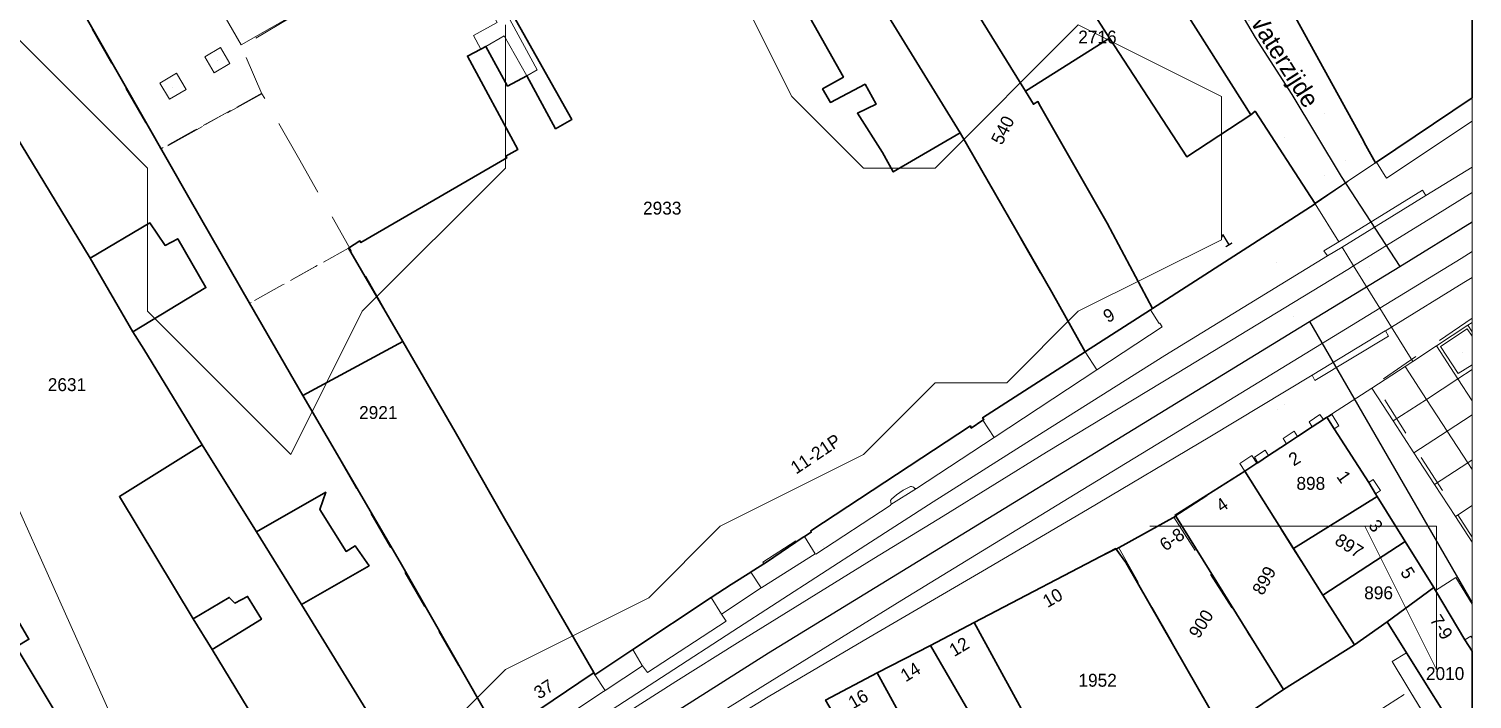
# Model space of a CAD drawing. Header units: metres. Extents: x 0 to 105485, y 0 to 425721.
# Drawn here: x 105229.2 to 105330, y 425390.4 to 425437.2 of the extents above; entities that cross this region are included whole.
import ezdxf
from ezdxf.enums import TextEntityAlignment as Align

# ---------------------------------------------------------------- set-up
doc = ezdxf.new("R2010")
doc.units = ezdxf.units.M
doc.header["$MEASUREMENT"] = 0
doc.linetypes.add('IE-TERREINAFSCHEIDING_KUNSTMATIG-SO', pattern=[11, 4, -1, 4, -2])
doc.linetypes.add('KG-PERCEEL-SO', pattern=[19, 5.5, -4, 5.5, -4])
for name, color, linetype, lineweight in [('B-XX-GR-BOOM-G', 90, 'Continuous', 13), ('B-XX-GR-STRUIK-G', 90, 'Continuous', 13), ('B-XX-IE-MEUBILAIR-G', 7, 'Continuous', 18), ('B-XX-IE-TERREINAFSCHEIDING_KUNSTMATIG_HEKWERK-G', 20, 'IE-TERREINAFSCHEIDING_KUNSTMATIG-SO', 18), ('B-XX-KG-GRENS_PERCEEL-G', 150, 'KG-PERCEEL-SO', 18), ('B-XX-KG-GRENS_PERCEEL-T', 150, 'KG-PERCEEL-SO', 18), ('B-XX-OG-BEBOUWING-G', 7, 'Continuous', 35), ('B-XX-OG-BEBOUWING_HUISNUMMER-T', 7, 'Continuous', 18), ('B-XX-OG-BEBOUWING_STRAATNAAM-T', 7, 'Continuous', 18), ('B-XX-OG-BEBOUWING_TRAP-G', 7, 'Continuous', 18), ('B-XX-OG-GRENS-G', 7, 'Continuous', 18), ('B-XX-OG-TERREIN_ERF-G', 7, 'Continuous', 18), ('B-XX-OG-WATER_RIVIER-G', 130, 'Continuous', 18), ('B-XX-VH-GESLOTENVERHARDING-G', 10, 'Continuous', 18), ('B-XX-VH-GESLOTENVERHARDING_BETON-G', 10, 'Continuous', 18), ('B-XX-VH-ONVERHARD_ZAND-G', 210, 'Continuous', 18), ('B-XX-VH-OPENVERHARDING-G', 90, 'Continuous', 18), ('B-XX-VH-OPENVERHARDING_BETONSTRAATSTEEN-G', 90, 'Continuous', 18), ('B-XX-VW-MARKERING-G', 7, 'Continuous', 18)]:
    doc.layers.add(name, color=color, linetype=linetype, lineweight=lineweight)
doc.layers.add('GIS-WEGVAKKEN', color=2, linetype='Continuous')

msp = doc.modelspace()

# ---------------------------------------------------------------- linework, layer by layer
at = {"layer": 'B-XX-GR-BOOM-G', "color": 0, "true_color": 0x604a38}
for points in [[(105242.379, 425435.008, 3.403247154276606), (105242.379, 425435.008, 6.203247154276605)], [(105239.271, 425433.134, 3.403285686871234), (105239.271, 425433.134, 6.203285686871235)], [(105329.344, 425414.604, 3.323086762687798), (105329.344, 425414.604, 6.123086762687798)]]:
    msp.add_polyline3d(points, dxfattribs=at)
at = {"layer": 'B-XX-GR-STRUIK-G', "ltscale": 0.5}
for points in [[(105318.836, 425409.436), (105319.631, 425409.958), (105319.371, 425410.311), (105318.619, 425409.798)], [(105320.373, 425409.295), (105320.688, 425409.507), (105320.215, 425410.269), (105319.914, 425410.108), (105319.85, 425410.102)], [(105317.8, 425408.755), (105317.564, 425409.127), (105316.795, 425408.621), (105317.031, 425408.25)], [(105315.786, 425407.432), (105315.549, 425407.803), (105314.795, 425407.311), (105315.025, 425406.933)], [(105322.79, 425405.563), (105323.249, 425404.758), (105323.609, 425405.005), (105323.099, 425405.773)]]:
    msp.add_lwpolyline(points, close=True, dxfattribs=at)
at = {"layer": 'B-XX-IE-MEUBILAIR-G', "color": 0, "true_color": 0x604a38}
for points in [[(105319.71, 425431.338, 2.900108885882199), (105319.71, 425431.338, 4.400108885882199)], [(105316.921, 425429.624, 2.996999979019165), (105316.921, 425429.624, 4.496999979019165)], [(105322.308, 425429.244, 2.916302844115928), (105322.308, 425429.244, 4.416302844115928)], [(105321.124, 425428.015, 2.945875948619635), (105321.124, 425428.015, 5.945875948619635)], [(105319.666, 425426.96, 3.00799159820865), (105319.666, 425426.96, 6.007991598208649)], [(105327.269, 425425.893, 2.913046064707727), (105327.269, 425425.893, 4.413046064707727)], [(105316.37, 425420.936, 3.020411383052962), (105316.37, 425420.936, 4.520411383052961)], [(105319.019, 425420.847, 2.946880100108506), (105319.019, 425420.847, 4.446880100108507)], [(105322.865, 425420.572, 2.970867137652181), (105322.865, 425420.572, 4.470867137652181)], [(105317.496, 425417.147, 2.963293389932327), (105317.496, 425417.147, 4.463293389932327)], [(105308.752, 425414.534, 2.937592971289286), (105308.752, 425414.534, 4.437592971289286)], [(105325.314, 425413.646, 3.323251428181395), (105325.314, 425413.646, 6.323251428181395)], [(105316.416, 425410.637, 3.178677410591022), (105316.416, 425410.637, 4.678677410591023)], [(105316.898, 425410.998, 3.174778148155443), (105316.898, 425410.998, 4.674778148155443)], [(105297.962, 425407.764, 2.923255210184406), (105297.962, 425407.764, 4.423255210184406)], [(105302.632, 425404.497, 2.954679054657573), (105302.632, 425404.497, 4.454679054657573)], [(105284.737, 425401.113, 3.015156933941184), (105284.737, 425401.113, 6.015156933941184)], [(105300.398, 425402.05, 2.957382688045812), (105300.398, 425402.05, 4.457382688045811)], [(105284.275, 425400.776, 2.995725257889882), (105284.275, 425400.776, 5.995725257889882)], [(105284.405, 425399.086, 2.944650385101321), (105284.405, 425399.086, 4.444650385101321)], [(105277.422, 425396.434, 3.122780045103442), (105277.422, 425396.434, 6.122780045103442)], [(105284.484, 425394.454, 2.89682806094993), (105284.484, 425394.454, 4.396828060949931)], [(105287.11, 425394.274, 2.896540882642745), (105287.11, 425394.274, 4.396540882642745)], [(105272.115, 425392.953, 3.098284988511468), (105272.115, 425392.953, 6.098284988511468)], [(105269.264, 425391.064, 3.052904045384228), (105269.264, 425391.064, 6.052904045384228)]]:
    msp.add_polyline3d(points, dxfattribs=at)
at = {"layer": 'B-XX-IE-TERREINAFSCHEIDING_KUNSTMATIG_HEKWERK-G', "ltscale": 0.5, "flags": 128}
for points in [[(105245.476, 425432.727), (105238.446, 425428.84)], [(105251.528, 425421.903), (105244.628, 425418.063)]]:
    msp.add_lwpolyline(points, dxfattribs=at)
at = {"layer": 'B-XX-IE-TERREINAFSCHEIDING_KUNSTMATIG_HEKWERK-G', "color": 0, "ltscale": 0.5, "true_color": 0x8c7868}
for points in [[(105245.476, 425432.727, 3.394481116475764), (105243.1326666667, 425431.4313333334, 3.378557047268707), (105240.7893333333, 425430.1356666667, 3.359337960969182), (105238.446, 425428.84, 3.422150015830994)], [(105251.528, 425421.903, 3.5578666528066), (105249.228, 425420.623, 3.452163460140618), (105246.928, 425419.343, 3.40475310485446), (105244.628, 425418.063, 0)]]:
    msp.add_polyline3d(points, dxfattribs=at)
at = {"layer": 'B-XX-KG-GRENS_PERCEEL-G', "ltscale": 0.5, "flags": 128}
for points in [[(105319.041, 425425.004), (105314.849, 425431.461), (105314.553, 425431.22), (105303.359, 425448.875), (105303.596, 425449.026), (105299.374, 425455.453), (105288.709, 425448.784), (105289.915, 425446.977)], [(105217.559, 425411.943), (105200.215, 425441.438), (105215.527, 425450.977), (105225.099, 425435.006), (105227.061, 425436.148), (105226.121, 425437.765), (105228.74, 425439.288), (105229.68, 425437.671), (105232.419, 425439.265), (105238.446, 425428.798)], [(105290.668, 425445.773), (105292.901, 425442.416), (105299.36, 425431.958), (105299.667, 425432.134), (105304.521, 425423.663), (105307.674, 425417.695)], [(105245.488, 425432.687), (105244.057, 425435.985), (105259.238, 425444.93)], [(105286.262, 425442.926), (105294.255, 425429.951), (105302.973, 425414.672)], [(105315.416, 425442.126), (105323.246, 425427.868)], [(105245.488, 425432.687), (105238.446, 425428.798)], [(105248.035, 425428.216), (105245.488, 425432.687)], [(105323.246, 425427.868), (105330, 425432.3919568204)], [(105238.446, 425428.798), (105241.012, 425424.342)], [(105248.035, 425428.216), (105255.337, 425415.395)], [(105319.041, 425425.004), (105323.246, 425427.868)], [(105241.012, 425424.342), (105248.341, 425411.615)], [(105307.674, 425417.695), (105319.041, 425425.004)], [(105302.973, 425414.672), (105307.674, 425417.695)], [(105330, 425417.0218085), (105323.207, 425412.391), (105330, 425401.7332476543)], [(105255.337, 425415.395), (105258.992, 425409.082)], [(105280.469, 425400), (105283.825, 425402.171), (105294.96, 425409.499), (105295.021, 425409.351), (105295.91, 425409.954), (105295.819, 425410.072), (105302.973, 425414.672)], [(105248.341, 425411.615), (105262.082, 425387.835)], [(105314.128, 425406.344), (105319.85, 425410.102), (105322.79, 425405.563), (105323.249, 425404.758), (105323.372, 425404.58)], [(105258.992, 425409.082), (105262.437, 425403.036)], [(105309.178, 425403.128), (105314.128, 425406.344)], [(105314.128, 425406.344), (105317.491, 425400.92)], [(105317.491, 425400.92), (105323.372, 425404.58)], [(105323.372, 425404.58), (105325.324, 425401.434)], [(105305.318, 425400.989), (105309.178, 425403.128)], [(105309.178, 425403.128), (105316.86, 425391.127)], [(105262.437, 425403.036), (105268.672, 425392.301)], [(105319.578, 425397.686), (105325.324, 425401.434)], [(105325.324, 425401.434), (105327.326, 425398.226)], [(105295.216, 425395.782), (105303.312, 425399.995), (105305.318, 425400.989)], [(105305.318, 425400.989), (105312.43, 425388.457)], [(105317.491, 425400.92), (105319.578, 425397.686)], [(105268.672, 425392.301), (105268.744, 425392.139), (105278.253, 425398.438), (105280.545, 425399.88)], [(105280.469, 425400), (105280.545, 425399.88)], [(105324.077, 425395.825), (105327.326, 425398.226)], [(105327.326, 425398.226), (105329.501, 425394.564), (105330, 425393.7781915888)], [(105319.578, 425397.686), (105321.782, 425394.217)], [(105226.801, 425396.378), (105227.809, 425397.013), (105229.217, 425394.618), (105228.319, 425394.091), (105235.095, 425382.807), (105240.677, 425373.899)], [(105292.187, 425394.17), (105295.216, 425395.782)], [(105295.216, 425395.782), (105302.798, 425381.933)], [(105321.782, 425394.217), (105324.077, 425395.825)], [(105324.077, 425395.825), (105325.425, 425393.672)], [(105288.447, 425392.28), (105292.187, 425394.17)], [(105292.187, 425394.17), (105300.254, 425380.259)], [(105316.86, 425391.127), (105317.264, 425391.38), (105321.782, 425394.217)], [(105325.425, 425393.672), (105324.41, 425393.054), (105325.649, 425391.018)], [(105262.082, 425387.835), (105268.672, 425392.301)], [(105284.854, 425390.374), (105288.447, 425392.28)], [(105288.447, 425392.28), (105296.323, 425377.915)], [(105312.43, 425388.457), (105312.577, 425388.218), (105316.86, 425391.127)], [(105318.935, 425386.702), (105325.522, 425390.937), (105325.649, 425391.018)], [(105325.649, 425391.018), (105328.274, 425386.705)]]:
    msp.add_lwpolyline(points, dxfattribs=at)
at = {"layer": 'B-XX-OG-BEBOUWING-G', "ltscale": 0.5}
for points in [[(105323.556, 425455.177), (105320.252, 425461.451), (105318.442, 425464.776), (105318.27, 425464.688), (105315.665, 425463.359), (105312.425, 425469.709), (105310.817, 425468.888), (105310.408, 425468.679), (105302.929, 425464.863), (105306.3, 425458.754), (105306.613, 425458.187), (105307.706, 425456.207), (105315.416, 425442.126), (105322.29, 425429.608), (105322.588, 425429.066), (105323.246, 425427.868), (105323.315, 425427.915), (105330, 425432.3925208735), (105330, 425443.1070228484), (105328.962, 425445.051), (105323.608, 425455.079)], [(105299.374, 425455.453), (105299.095, 425455.279), (105288.709, 425448.784), (105289.915, 425446.977), (105292.901, 425442.416), (105298.619, 425446.007), (105304.682, 425436.558), (105310.075, 425428.285), (105314.553, 425431.22), (105303.359, 425448.875), (105303.596, 425449.026)], [(105299.868, 425431.784), (105299.667, 425432.134), (105299.36, 425431.958), (105298.817, 425432.877), (105292.901, 425442.416), (105289.915, 425446.977), (105285.925, 425444.369), (105285.532, 425444.112), (105294.255, 425429.951), (105300.66, 425418.837), (105302.975, 425414.673), (105303.004, 425414.692), (105307.544, 425417.611), (105307.674, 425417.695), (105304.521, 425423.663)], [(105314.849, 425431.461), (105314.553, 425431.22), (105310.075, 425428.285), (105304.682, 425436.558), (105298.817, 425432.877), (105299.36, 425431.958), (105299.667, 425432.134), (105299.868, 425431.784), (105304.521, 425423.663), (105307.674, 425417.695), (105319.041, 425425.004), (105319.008, 425425.055)], [(105258.992, 425409.082), (105255.337, 425415.395), (105248.341, 425411.615), (105255.133, 425400), (105262.082, 425387.835), (105262.173, 425387.897), (105268.539, 425392.211), (105268.672, 425392.301), (105262.437, 425403.036)], [(105323.363, 425404.575), (105323.249, 425404.758), (105322.79, 425405.563), (105320.373, 425409.295), (105319.85, 425410.102), (105319.631, 425409.958), (105318.836, 425409.436), (105317.8, 425408.755), (105317.031, 425408.25), (105315.786, 425407.432), (105315.025, 425406.933), (105314.966, 425406.894), (105314.128, 425406.344), (105317.528, 425400.943)], [(105248.262, 425397.038), (105245.114, 425402.118), (105241.312, 425408.191), (105235.535, 425404.57), (105240.691, 425396.034), (105243.205, 425397.53), (105243.589, 425397.14), (105244.486, 425397.608), (105245.454, 425396.022), (105242.012, 425393.909), (105250.285, 425380.289), (105250.403, 425380.139), (105256.163, 425383.994), (105256.243, 425384.047)], [(105319.578, 425397.686), (105317.528, 425400.943), (105314.128, 425406.344), (105309.258, 425403.284), (105309.306, 425403.199), (105316.828, 425391.105), (105321.782, 425394.217)], [(105325.324, 425401.434), (105323.363, 425404.575), (105317.528, 425400.943), (105319.578, 425397.686)], [(105309.306, 425403.199), (105305.145, 425400.893), (105305.81, 425399.97), (105312.43, 425388.457), (105312.577, 425388.218), (105316.828, 425391.105)], [(105327.326, 425398.226), (105325.324, 425401.434), (105319.578, 425397.686), (105321.782, 425394.217), (105324.077, 425395.825)], [(105305.145, 425400.893), (105305.121, 425400.936), (105295.216, 425395.782), (105302.791, 425381.946), (105308.297, 425385.606), (105308.091, 425385.935), (105312.43, 425388.457), (105305.81, 425399.97)], [(105330, 425393.7781915888), (105329.501, 425394.564), (105327.453, 425398.012), (105327.326, 425398.226), (105324.077, 425395.825), (105325.425, 425393.672), (105329.36, 425387.383), (105330, 425387.7401767645)], [(105226.88, 425396.484), (105226.522, 425396.28), (105221.336, 425392.797), (105221.761, 425392.086), (105225.865, 425394.457), (105227.646, 425391.474), (105223.462, 425389.014), (105234.834, 425370.246), (105236.121, 425370.978), (105240.677, 425373.899), (105235.095, 425382.807), (105228.319, 425394.091), (105229.217, 425394.618), (105227.809, 425397.013)], [(105295.216, 425395.782), (105292.187, 425394.17), (105300.254, 425380.259), (105302.791, 425381.946)], [(105292.187, 425394.17), (105288.447, 425392.28), (105296.323, 425377.916), (105300.254, 425380.259)], [(105288.447, 425392.28), (105284.854, 425390.374), (105293.28, 425376.102), (105296.323, 425377.916)]]:
    msp.add_lwpolyline(points, close=True, dxfattribs=at)
for points in [[(105261.015, 425441.765), (105267.12, 425430.887), (105265.999, 425430.246), (105263.977, 425433.947), (105262.643, 425433.223), (105261.125, 425435.993), (105260.764, 425435.803), (105259.836, 425435.315), (105263.356, 425428.792), (105262.532, 425428.318), (105262.584, 425428.209), (105252.397, 425422.301), (105252.332, 425422.41), (105251.528, 425421.903), (105255.337, 425415.395), (105258.992, 425409.082), (105262.437, 425403.036), (105268.672, 425392.301), (105268.744, 425392.139), (105271.391, 425393.892), (105276.871, 425397.523), (105278.253, 425398.438), (105279.634, 425399.307), (105279.661, 425399.324), (105280.735, 425400), (105283.281, 425401.729), (105283.367, 425401.782), (105283.855, 425402.082), (105283.825, 425402.171), (105294.96, 425409.499), (105295.021, 425409.351), (105295.828, 425409.899), (105295.91, 425409.954), (105295.819, 425410.072), (105302.975, 425414.673), (105300.66, 425418.837), (105294.255, 425429.951), (105289.573, 425427.232), (105288.817, 425428.595), (105287.078, 425431.323), (105288.378, 425431.958), (105287.605, 425433.352), (105285.189, 425432.081), (105284.646, 425433.019), (105286.093, 425433.844), (105276.664, 425450.56)], [(105262.082, 425387.835), (105255.133, 425400), (105248.341, 425411.615), (105244.628, 425418.063), (105240.468, 425425.287), (105232.551, 425439.195)], [(105227.809, 425397.013), (105229.217, 425394.618), (105228.319, 425394.091), (105235.095, 425382.807), (105240.677, 425373.899), (105243.037, 425375.412), (105243.245, 425375.38), (105247.947, 425378.494), (105247.859, 425378.644), (105250.228, 425380.251), (105250.285, 425380.289), (105242.012, 425393.909), (105240.691, 425396.034), (105235.535, 425404.57), (105241.312, 425408.191), (105237.236, 425414.858), (105236.482, 425416.072), (105233.491, 425421.199), (105225.099, 425435.006)], [(105225.099, 425435.006), (105233.491, 425421.199), (105237.67, 425423.676), (105238.725, 425422.106), (105239.614, 425422.56), (105241.578, 425419.152), (105236.482, 425416.072), (105237.236, 425414.858), (105241.312, 425408.191), (105245.114, 425402.118), (105249.945, 425404.868), (105249.538, 425403.674), (105251.379, 425400.741), (105252.001, 425401.133), (105252.976, 425399.744), (105248.262, 425397.038), (105256.243, 425384.047)]]:
    msp.add_lwpolyline(points, dxfattribs=at)
at = {"layer": 'B-XX-OG-BEBOUWING_TRAP-G', "ltscale": 0.5}
for points in [[(105314.966, 425406.894), (105314.611, 425407.437), (105313.787, 425406.887), (105314.128, 425406.344)], [(105277.58, 425396.365), (105276.871, 425397.523), (105271.391, 425393.892), (105272.044, 425392.776), (105272.064, 425392.749), (105272.403, 425392.293), (105277.91, 425395.883)], [(105329.501, 425394.564), (105330, 425393.7781915888), (105330, 425394.6886679001), (105329.912, 425394.826)]]:
    msp.add_lwpolyline(points, close=True, dxfattribs=at)
at = {"layer": 'B-XX-OG-GRENS-G'}
for points in [[(105327.5, 425182.5, 1.298125982284546), (105092.5, 425707.5, 2.771950006484985)], [(105277.5, 425442.5, 3.327182292938232), (105282.5, 425432.5, 3.386174917221069), (105287.5, 425427.5, 3.344851493835449), (105292.5, 425427.5, 3.285103797912598), (105302.5, 425437.5, 3.354444980621338), (105312.5, 425432.5, 3.059095859527588), (105312.5, 425422.5, 3.084630489349365), (105302.5, 425417.5, 2.993451118469238), (105297.5, 425412.5, 2.99845552444458), (105292.5, 425412.5, 3.236957311630249), (105287.5, 425407.5, 3.246381044387817), (105277.5, 425402.5, 3.130797624588013), (105272.5, 425397.5, 3.39109992980957), (105262.5, 425392.5, 3.157930135726929), (105257.5, 425387.5, 3.464343070983887), (105247.5, 425382.5, 3.250340223312378), (105242.5, 425377.5, 3.208208322525024), (105232.5, 425372.5, 3.134221315383911), (105227.5, 425367.5, 3.096415758132935)], [(105227.5, 425437.5, 2.731195449829102), (105237.5, 425427.5, 3.475565195083618), (105237.5, 425422.5, 3.290483951568604), (105237.5, 425417.5, 3.269721508026123), (105247.5, 425407.5, 3.828999996185303), (105252.5, 425417.5, 3.36790943145752), (105262.5, 425427.5, 3.713004350662231), (105262.5, 425432.5, 3.593318700790405), (105262.5, 425437.5, 3.343578100204468)]]:
    msp.add_polyline3d(points, dxfattribs=at)
msp.add_polyline3d([(105307.5, 425402.5, 3.135577201843262), (105322.5, 425402.5, 3.747396945953369), (105327.5, 425392.5, 4.089705467224121), (105327.5, 425397.5, 3.978647708892822), (105327.5, 425402.5, 3.860936164855957)], close=True, dxfattribs=at)
at = {"layer": 'B-XX-OG-TERREIN_ERF-G', "ltscale": 0.5}
for points in [[(105276.664, 425450.56), (105286.093, 425433.844), (105284.646, 425433.019), (105285.189, 425432.081), (105287.605, 425433.352), (105288.378, 425431.958), (105287.078, 425431.323), (105288.817, 425428.595), (105289.573, 425427.232), (105294.255, 425429.951), (105285.532, 425444.112)], [(105259.107, 425444.696), (105264.719, 425434.362), (105263.977, 425433.947), (105265.999, 425430.246), (105267.12, 425430.887), (105261.015, 425441.765)]]:
    msp.add_lwpolyline(points, dxfattribs=at)
for points in [[(105298.619, 425446.007), (105292.901, 425442.416), (105298.817, 425432.877), (105304.682, 425436.558)], [(105263.356, 425428.792), (105259.836, 425435.315), (105260.764, 425435.803), (105260.26, 425436.762), (105261.92, 425437.654), (105258.325, 425444.26), (105244.028, 425436.094), (105239.81, 425443.445), (105232.551, 425439.195), (105240.468, 425425.287), (105244.628, 425418.063), (105248.341, 425411.615), (105255.337, 425415.395), (105251.528, 425421.903), (105252.332, 425422.41), (105252.397, 425422.301), (105262.584, 425428.209), (105262.532, 425428.318)], [(105262.41, 425436.736), (105261.125, 425435.993), (105262.643, 425433.223), (105263.977, 425433.947)], [(105241.497, 425435.254), (105242.593, 425435.903), (105243.255, 425434.787), (105242.16, 425434.137)], [(105238.357, 425433.429), (105239.523, 425434.121), (105240.195, 425432.991), (105239.03, 425432.299)], [(105241.578, 425419.152), (105239.614, 425422.56), (105238.725, 425422.106), (105237.67, 425423.676), (105233.491, 425421.199), (105236.482, 425416.072)], [(105252.001, 425401.133), (105251.379, 425400.741), (105249.538, 425403.674), (105249.945, 425404.868), (105245.114, 425402.118), (105248.262, 425397.038), (105252.976, 425399.744)], [(105244.486, 425397.608), (105243.589, 425397.14), (105243.205, 425397.53), (105240.691, 425396.034), (105242.012, 425393.909), (105245.454, 425396.022)], [(105325.425, 425393.672), (105324.41, 425393.054), (105325.649, 425391.019), (105328.274, 425386.705), (105329.36, 425387.383)]]:
    msp.add_lwpolyline(points, close=True, dxfattribs=at)
at = {"layer": 'B-XX-OG-WATER_RIVIER-G', "ltscale": 0.5}
msp.add_lwpolyline([(105328.274, 425386.705), (105325.649, 425391.019), (105324.41, 425393.054), (105325.425, 425393.672), (105324.077, 425395.825), (105321.782, 425394.217), (105316.828, 425391.105), (105312.577, 425388.218)], dxfattribs=at)
at = {"layer": 'B-XX-VH-GESLOTENVERHARDING-G', "ltscale": 0.5}
for points in [[(105314.966, 425406.894), (105314.611, 425407.437), (105313.787, 425406.887), (105314.128, 425406.344)], [(105330, 425394.6886679001), (105329.912, 425394.826), (105329.501, 425394.564), (105330, 425393.7781915888)]]:
    msp.add_lwpolyline(points, close=True, dxfattribs=at)
at = {"layer": 'B-XX-VH-GESLOTENVERHARDING_BETON-G', "ltscale": 0.5}
for points in [[(105330, 425432.3925208735), (105323.315, 425427.915), (105323.92, 425426.925), (105323.956, 425426.917), (105324.027, 425426.805), (105330, 425430.7801226252)], [(105307.544, 425417.611), (105303.004, 425414.692), (105302.975, 425414.673), (105303.79, 425413.424), (105308.355, 425416.416), (105308.196, 425416.668), (105308.146, 425416.641)], [(105303.79, 425413.424), (105302.975, 425414.673), (105295.819, 425410.072), (105295.91, 425409.954), (105295.828, 425409.899), (105296.622, 425408.693)], [(105296.622, 425408.693), (105295.828, 425409.899), (105295.021, 425409.351), (105294.96, 425409.499), (105283.825, 425402.171), (105283.855, 425402.082), (105283.367, 425401.782), (105284.113, 425400.579), (105284.175, 425400.549), (105289.36, 425403.942), (105289.377, 425403.965), (105289.425, 425404.066), (105289.385, 425404.292), (105289.442, 425404.392), (105289.793, 425404.7), (105290.265, 425405.019), (105290.777, 425405.268), (105290.851, 425405.272), (105290.98, 425405.22), (105291.088, 425405.137), (105291.203, 425405.126)], [(105291.203, 425405.126), (105291.088, 425405.137), (105290.98, 425405.22), (105290.851, 425405.272), (105290.777, 425405.268), (105290.265, 425405.019), (105289.793, 425404.7), (105289.442, 425404.392), (105289.385, 425404.292), (105289.425, 425404.066), (105289.377, 425403.965), (105289.411, 425404.008)], [(105284.113, 425400.579), (105283.367, 425401.782), (105283.281, 425401.729), (105280.735, 425400), (105279.661, 425399.324), (105279.634, 425399.307), (105280.356, 425398.2), (105280.388, 425398.221)], [(105279.634, 425399.307), (105278.253, 425398.438), (105276.871, 425397.523), (105277.58, 425396.365), (105280.356, 425398.2)], [(105277.91, 425395.883), (105277.58, 425396.365), (105276.871, 425397.523), (105271.391, 425393.892), (105272.044, 425392.776), (105272.064, 425392.749), (105272.403, 425392.293)], [(105272.064, 425392.749), (105272.044, 425392.776), (105271.391, 425393.892), (105268.744, 425392.139), (105269.46, 425391.044)], [(105269.338, 425390.963), (105269.46, 425391.044), (105268.744, 425392.139), (105268.672, 425392.301), (105268.539, 425392.211), (105262.173, 425387.897), (105262.975, 425386.707), (105262.991, 425386.684), (105265.745, 425388.56)]]:
    msp.add_lwpolyline(points, close=True, dxfattribs=at)
at = {"layer": 'B-XX-VH-ONVERHARD_ZAND-G', "ltscale": 0.5}
for points in [[(105241.497, 425435.254), (105242.16, 425434.137), (105243.255, 425434.787), (105242.593, 425435.903)], [(105238.357, 425433.429), (105239.03, 425432.299), (105240.195, 425432.991), (105239.523, 425434.121)], [(105330, 425413.7645364964), (105330, 425415.7622025118), (105329.659, 425416.282), (105327.787, 425415.048), (105329.015, 425413.157)]]:
    msp.add_lwpolyline(points, close=True, dxfattribs=at)
at = {"layer": 'B-XX-VH-OPENVERHARDING-G', "ltscale": 0.5}
for points in [[(105303.359, 425448.875), (105314.553, 425431.22), (105314.849, 425431.461), (105319.008, 425425.055), (105323.246, 425427.868), (105322.588, 425429.066), (105322.29, 425429.608), (105315.416, 425442.126)], [(105268.22, 425388.605), (105273.786, 425392.21), (105278.363, 425395.188), (105287.65, 425401.191), (105292.356, 425404.204), (105299.604, 425408.798), (105308.541, 425414.412), (105319.9, 425421.365), (105319.655, 425421.733), (105320.68, 425422.361), (105319.041, 425425.004), (105307.674, 425417.695), (105307.544, 425417.611), (105308.146, 425416.641), (105308.196, 425416.668), (105308.355, 425416.416), (105303.79, 425413.424), (105296.622, 425408.693), (105291.203, 425405.126), (105289.411, 425404.008), (105289.377, 425403.965), (105289.36, 425403.942), (105284.175, 425400.549), (105284.113, 425400.579), (105280.388, 425398.221), (105280.356, 425398.2), (105277.58, 425396.365), (105277.91, 425395.883), (105272.403, 425392.293), (105272.064, 425392.749), (105269.46, 425391.044), (105269.338, 425390.963), (105265.745, 425388.56)], [(105268.663, 425388.012), (105274.396, 425391.666), (105278.691, 425394.359), (105288.221, 425400.257), (105293.06, 425403.211), (105300.283, 425407.661), (105309.406, 425413.175), (105321.313, 425420.424), (105321.724, 425420.677), (105320.913, 425421.986), (105319.9, 425421.365), (105308.541, 425414.412), (105299.604, 425408.798), (105292.356, 425404.204), (105287.65, 425401.191), (105278.363, 425395.188), (105273.786, 425392.21), (105268.22, 425388.605)], [(105276.384, 425388.797), (105280.463, 425391.35), (105290.185, 425397.342), (105302.279, 425404.747), (105311.026, 425410.068), (105323.555, 425417.725), (105321.724, 425420.677), (105321.313, 425420.424), (105309.406, 425413.175), (105300.283, 425407.661), (105293.06, 425403.211), (105288.221, 425400.257), (105278.691, 425394.359), (105274.396, 425391.666), (105268.663, 425388.012)], [(105276.821, 425388.133), (105280.839, 425390.595), (105287.882, 425394.732), (105295.815, 425399.369), (105303.134, 425403.659), (105311.69, 425408.746), (105318.821, 425413.048), (105323.927, 425416.128), (105323.961, 425416.149), (105324.375, 425416.403), (105323.555, 425417.725), (105311.026, 425410.068), (105302.279, 425404.747), (105290.185, 425397.342), (105280.463, 425391.35), (105276.384, 425388.797)], [(105284.854, 425390.374), (105288.447, 425392.28), (105292.187, 425394.17), (105295.216, 425395.782), (105305.121, 425400.936), (105305.145, 425400.893), (105309.306, 425403.199), (105309.258, 425403.284), (105314.128, 425406.344), (105313.787, 425406.887), (105314.611, 425407.437), (105314.966, 425406.894), (105315.025, 425406.933), (105314.795, 425407.311), (105315.549, 425407.803), (105315.786, 425407.432), (105317.031, 425408.25), (105316.795, 425408.621), (105317.564, 425409.127), (105317.8, 425408.755), (105318.836, 425409.436), (105318.619, 425409.798), (105319.371, 425410.311), (105319.631, 425409.958), (105319.85, 425410.102), (105323.003, 425412.133), (105325.314, 425413.646), (105325.862, 425414.005), (105324.375, 425416.403), (105323.961, 425416.149), (105324.166, 425415.774), (105319.027, 425412.676), (105318.821, 425413.048), (105311.69, 425408.746), (105303.134, 425403.659), (105295.815, 425399.369), (105287.882, 425394.732), (105280.839, 425390.595), (105276.821, 425388.133)]]:
    msp.add_lwpolyline(points, dxfattribs=at)
for points in [[(105330, 425430.7801226252), (105324.027, 425426.805), (105323.956, 425426.917), (105323.92, 425426.925), (105323.315, 425427.915), (105323.246, 425427.868), (105319.008, 425425.055), (105319.041, 425425.004), (105320.68, 425422.361), (105326.538, 425425.946), (105326.769, 425425.575), (105330, 425427.5555699074)], [(105330, 425427.5555699074), (105326.769, 425425.575), (105320.913, 425421.986), (105321.724, 425420.677), (105327.407, 425424.182), (105330, 425425.7899250425)], [(105326.769, 425425.575), (105326.538, 425425.946), (105320.68, 425422.361), (105319.655, 425421.733), (105319.9, 425421.365), (105320.913, 425421.986)], [(105330, 425425.7899250425), (105327.407, 425424.182), (105321.724, 425420.677), (105323.555, 425417.725), (105329.225, 425421.19), (105330, 425421.6746737543)], [(105330, 425421.6746737543), (105329.225, 425421.19), (105323.555, 425417.725), (105324.375, 425416.403), (105329.428, 425419.51), (105330, 425419.8700218579)], [(105330, 425419.8700218579), (105329.428, 425419.51), (105324.375, 425416.403), (105325.862, 425414.005), (105327.506, 425415.081), (105329.709, 425416.524), (105330, 425416.7144966139)], [(105330, 425416.7144966139), (105329.709, 425416.524), (105327.506, 425415.081), (105325.862, 425414.005), (105325.314, 425413.646), (105323.003, 425412.133), (105324.493, 425409.846), (105325.939, 425407.627), (105327.38, 425405.414), (105328.83, 425403.189), (105330, 425401.3934313454)], [(105330, 425415.7622025118), (105330, 425413.7645364964), (105329.015, 425413.157), (105327.787, 425415.048), (105329.659, 425416.282)], [(105324.166, 425415.774), (105323.961, 425416.149), (105323.927, 425416.128), (105318.821, 425413.048), (105319.027, 425412.676)], [(105330, 425401.3934313454), (105328.83, 425403.189), (105327.38, 425405.414), (105325.939, 425407.627), (105324.493, 425409.846), (105323.003, 425412.133), (105319.85, 425410.102), (105319.914, 425410.108), (105320.215, 425410.269), (105320.688, 425409.507), (105320.373, 425409.295), (105322.79, 425405.563), (105323.099, 425405.773), (105323.609, 425405.005), (105323.249, 425404.758), (105323.363, 425404.575), (105325.324, 425401.434), (105327.326, 425398.226), (105327.453, 425398.012), (105328.86, 425398.918), (105330, 425397.056342605)], [(105330, 425397.056342605), (105328.86, 425398.918), (105327.453, 425398.012), (105329.501, 425394.564), (105329.912, 425394.826), (105330, 425394.6886679001)]]:
    msp.add_lwpolyline(points, close=True, dxfattribs=at)
at = {"layer": 'B-XX-VH-OPENVERHARDING_BETONSTRAATSTEEN-G', "ltscale": 0.5}
for points in [[(105261.92, 425437.654), (105260.26, 425436.762), (105260.764, 425435.803), (105261.125, 425435.993), (105262.41, 425436.736), (105263.977, 425433.947), (105264.719, 425434.362), (105259.107, 425444.696)], [(105239.81, 425443.445), (105244.028, 425436.094), (105258.325, 425444.26)]]:
    msp.add_lwpolyline(points, dxfattribs=at)
at = {"layer": 'B-XX-VW-MARKERING-G', "color": 0, "ltscale": 0.5, "true_color": 0x808080}
for points in [[(105330, 425416.0787583445, 3.276889434027923), (105329.709, 425416.524, 3.271312962596358)], [(105329.002, 425412.792, 3.369796268267816), (105327.506, 425415.081, 3.268561503030322)], [(105326.807, 425411.358, 3.459801246368245), (105325.314, 425413.646, 3.323251428181395)], [(105330, 425413.4437551021, 3.407999992370605), (105329.002, 425412.792, 3.369796268267816)], [(105329.002, 425412.792, 3.369796268267816), (105326.807, 425411.358, 3.459801246368245)], [(105330, 425411.2646320885, 3.510400056838989), (105329.002, 425412.792, 3.369796268267816)], [(105326.807, 425411.358, 3.459801246368245), (105324.493, 425409.846, 3.440268359788674)], [(105328.253, 425409.142, 3.561737883111897), (105326.807, 425411.358, 3.459801246368245)], [(105330, 425410.2857079727, 3.579850077629089), (105328.253, 425409.142, 3.561737883111897)], [(105328.253, 425409.142, 3.561737883111897), (105325.939, 425407.627, 3.586864570841106)], [(105329.697, 425406.928, 3.692441301953828), (105328.253, 425409.142, 3.561737883111897)], [(105330, 425407.1259563239, 3.694693821218733), (105329.697, 425406.928, 3.692441301953828)], [(105329.697, 425406.928, 3.692441301953828), (105327.38, 425405.414, 3.691769426718223)], [(105330, 425406.4635809786, 3.711962645251704), (105329.697, 425406.928, 3.692441301953828)], [(105330, 425403.9536893874, 3.793307949006442), (105328.83, 425403.189, 3.817642281260343)]]:
    msp.add_polyline3d(points, dxfattribs=at)
at = {"layer": 'GIS-WEGVAKKEN'}
for points in [[(105296.7446999997, 425463.9072999991), (105296.81, 425463.17), (105297.36, 425462.36), (105302.85, 425456.93), (105303.27, 425456.41), (105307.65, 425448.82), (105314.86, 425436.61), (105317.42, 425432.64), (105320.85, 425426.92), (105324.9503000006, 425420.6339000017)], [(105324.9503000006, 425420.6339000017), (105330, 425423.7424005565)], [(105318.6402000003, 425416.7921000011), (105324.9503000006, 425420.6339000017)], [(105204.1257000007, 425340.3685999997), (105209.19, 425344.94), (105219.56, 425352.51), (105227.55, 425358.27), (105235.6, 425363.93), (105251.89, 425375), (105268.38, 425385.76), (105280.86, 425393.66), (105318.6402000003, 425416.7921000011)], [(105318.6402000003, 425416.7921000011), (105330, 425397.1475412441)]]:
    msp.add_lwpolyline(points, dxfattribs=at)

# ---------------------------------------------------------------- texts
at = {"layer": 'B-XX-KG-GRENS_PERCEEL-T'}
for s, p in [('2716', (105303.8339246633, 425436.642498642)), ('2933', (105273.4424692392, 425424.7040537501)), ('2631', (105231.8733622998, 425412.3835686506)), ('2921', (105253.6143198627, 425410.4374407417)), ('898', (105318.7345238865, 425405.4926868369)), ('896', (105323.4672803871, 425397.8556787346)), ('1952', (105303.8484097605, 425391.7514752214)), ('2010', (105328.1138549446, 425392.2193346478))]:
    msp.add_text(s, height=0.9, dxfattribs=at).set_placement(p, align=Align.MIDDLE_CENTER)
for s, rotation, p in [('540', 63.10000000000001, (105297.2158366279, 425430.147890605)), ('897', 327.7, (105321.4207830527, 425401.1455854065)), ('899', 61.10000000000001, (105315.4723226044, 425398.7126854411)), ('900', 57.60000000000001, (105311.0708979621, 425395.6922533099))]:
    msp.add_text(s, height=0.9, rotation=rotation, dxfattribs=at).set_placement(p, align=Align.MIDDLE_CENTER)
at = {"layer": 'B-XX-OG-BEBOUWING_HUISNUMMER-T'}
for s, rotation, p in [('1', 31.20000076293945, (105312.797, 425422.475)), ('9', 29.29999923706055, (105304.632, 425417.222)), ('11-21P', 33.59999847412109, (105284.159, 425407.55)), ('2', 31.70000076293945, (105317.59, 425407.225)), ('1', 305.5000000000001, (105321.053, 425405.947)), ('4', 34.29999923706055, (105312.526, 425404.003)), ('6-8', 34.49999999999999, (105309.037, 425401.587)), ('3', 307.5999984741211, (105323.275, 425402.532)), ('5', 302, (105325.508, 425399.251)), ('10', 30.10000038146973, (105300.701, 425397.508)), ('7-9', 302, (105327.857, 425395.464)), ('12', 30.89999961853027, (105294.175, 425394.095)), ('14', 31.89999961853028, (105290.772, 425392.334)), ('37', 32.29999923706055, (105265.169, 425391.134)), ('16', 30.39999961853028, (105287.122, 425390.445))]:
    msp.add_text(s, height=0.9, rotation=rotation, dxfattribs=at).set_placement(p, align=Align.MIDDLE_CENTER)
at = {"layer": 'B-XX-OG-BEBOUWING_STRAATNAAM-T'}
msp.add_text('Tolbrugstraat Waterzijde', height=1.25, rotation=302.4000015258789, dxfattribs=at).set_placement((105313.99, 425439.602), align=Align.MIDDLE_CENTER)

doc.saveas('drawing.dxf')
